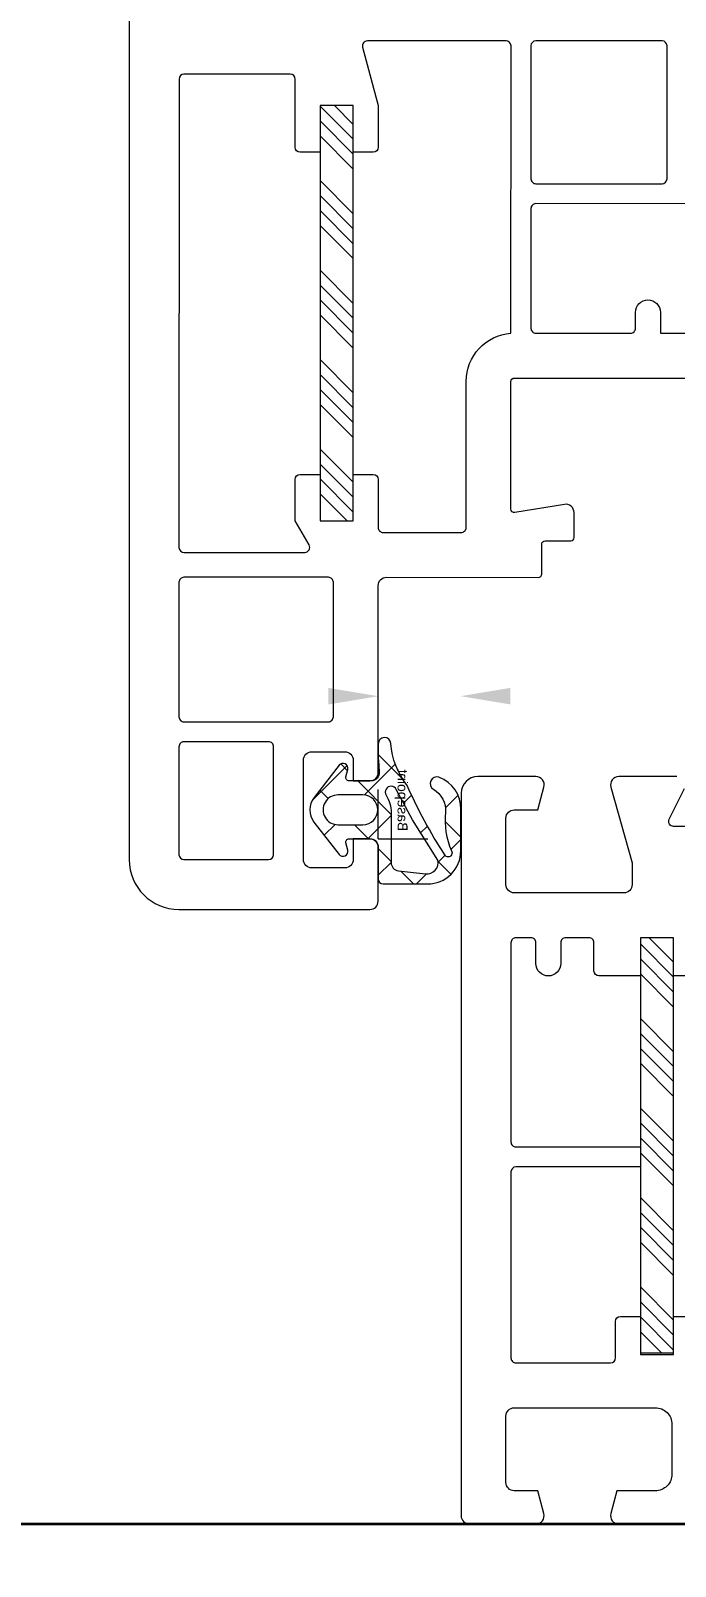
# Model space of a CAD drawing. Header units: millimetres. Extents: x 2258 to 5600, y 711 to 2563.
# Drawn here: x 4837.573 to 4839.073, y 2143.153 to 2146.725 of the extents above; entities that cross this region are included whole.
import ezdxf

# ---------------------------------------------------------------- set-up
doc = ezdxf.new("R2010")
doc.units = ezdxf.units.MM
doc.layers.add('FP_A_DOOR_WIN', color=140, linetype='Continuous', lineweight=18)
doc.layers.add('PQI-A-WIN', color=140, linetype='Continuous', lineweight=13)
doc.styles.get("Standard").update_dxf_attribs({"font": 'arial.ttf'})
doc.dimstyles.new('SCHUECO', dxfattribs={"dimtxt": 4, "dimasz": 3, "dimexe": 0.18, "dimexo": 0.0625, "dimgap": 2, "dimtad": 0, "dimdec": 0, "dimzin": 0, "dimdsep": 46, "dimtxsty": 'Standard', "dimcen": 0.09, "dimadec": 0, "dimazin": 0, "dimtfac": 1, "dimtdec": 0, "dimtofl": 0, "dimtmove": 0, "dimatfit": 3, "dimfxl": 1, "dimtolj": 1, "dimtzin": 0, "dimarcsym": 0})

# ---------------------------------------------------------------- blocks, each defined once
blk = doc.blocks.new('*X57')
at = {"color": 0}
for p, q in [((10.30352451880756, 69.92659028198557), (11.57693448095653, 71.20000024413456)), ((10.47496048095652, 69.20000024413457), (12.4749604809565, 71.20000024413456)), ((11.3729864809566, 69.20000024413457), (13.37298648095657, 71.20000024413456)), ((12.27101448095655, 69.20000024413457), (14.27101448095652, 71.20000024413456)), ((14.96508815359803, 69.20000024413456), (16.96508815359806, 71.20000024413459)), ((15.86311415359799, 69.20000024413456), (17.86311415359799, 71.20000024413456)), ((16.76114015359806, 69.20000024413456), (18.76114015359809, 71.20000024413459)), ((17.65916815359801, 69.20000024413456), (19.65916815359804, 71.20000024413459)), ((20.35324182623956, 69.20000024413457), (22.35324182623953, 71.20000024413456)), ((21.25126782623951, 69.20000024413457), (23.25126782623948, 71.20000024413456)), ((22.14929382623959, 69.20000024413457), (24.14929382623956, 71.20000024413456)), ((23.04732182623953, 69.20000024413457), (25.04732182623951, 71.20000024413456)), ((25.74139549888105, 69.20000024413456), (27.74139549888105, 71.20000024413459)), ((26.63942149888101, 69.20000024413456), (28.63942149888098, 71.20000024413456)), ((27.53744749888108, 69.20000024413456), (29.53744749888108, 71.20000024413459)), ((28.43547549888103, 69.20000024413456), (30.43547549888103, 71.20000024413459)), ((31.12954917152254, 69.20000024413457), (33.12954917152252, 71.20000024413456)), ((32.0275751715225, 69.20000024413457), (34.02757517152247, 71.20000024413456)), ((32.92560117152258, 69.20000024413457), (34.92560117152255, 71.20000024413456)), ((33.82362917152253, 69.20000024413457), (35.30352356513325, 70.67989463774529))]:
    blk.add_line(p, q, dxfattribs=at)
blk = doc.blocks.new('*X60')
at = {"color": 0}
for p, q in [((23.39988581483212, -13.12680322657752), (25.02614989936285, -11.50053914204682)), ((23.92417589936278, -13.50053914204682), (25.92417589936281, -11.50053914204682)), ((24.82220189936285, -13.50053914204682), (26.82220189936288, -11.50053914204682)), ((25.72022989936281, -13.50053914204682), (27.72022989936284, -11.50053914204682)), ((28.41430357200433, -13.50053914204685), (30.41430357200435, -11.50053914204682)), ((29.3123295720043, -13.50053914204685), (31.31232957200428, -11.50053914204685)), ((30.21035557200438, -13.50053914204685), (32.21035557200437, -11.50053914204682)), ((31.10838357200433, -13.50053914204685), (33.1083835720043, -11.50053914204685)), ((33.80245724464581, -13.50053914204682), (35.80245724464584, -11.50053914204682)), ((34.70048324464577, -13.50053914204682), (36.7004832446458, -11.50053914204682)), ((35.59850924464585, -13.50053914204682), (37.59850924464587, -11.50053914204682)), ((36.49653724464579, -13.50053914204682), (38.49653724464583, -11.50053914204682)), ((39.19061091728729, -13.50053914204682), (41.19061091728729, -11.50053914204679)), ((40.08863691728726, -13.50053914204682), (42.08863691728722, -11.50053914204682)), ((40.98666291728732, -13.50053914204682), (42.98666291728733, -11.50053914204679)), ((41.88469091728729, -13.50053914204682), (43.88469091728725, -11.50053914204682)), ((44.57876458992878, -13.50053914204682), (46.57876458992881, -11.50053914204682)), ((45.47679058992874, -13.50053914204682), (47.47679058992878, -11.50053914204682)), ((46.37481658992881, -13.50053914204682), (48.37481658992886, -11.50053914204682)), ((47.27284458992878, -13.50053914204682), (48.39987818543757, -12.37350554653801))]:
    blk.add_line(p, q, dxfattribs=at)
blk = doc.blocks.new('*D11')
at = {"transparency": 16777216}
for p, q in [((101.6754354539699, 53.10518413807917), (101.6754354539699, 56.10518413807917)), ((95.17517284629906, 50.10518413807917), (101.8554354539699, 50.10518413807917)), ((99.8524201691362, 45.1374787787651), (101.8554354539699, 45.1374787787651)), ((101.6754354539699, 42.1374787787651), (101.6754354539699, 39.1374787787651))]:
    blk.add_line(p, q, dxfattribs=at)
for p in [(95.11267284629906, 50.10518413807917), (101.6754354539699, 50.10518413807917), (99.7899201691362, 45.1374787787651)]:
    blk.add_point(p, dxfattribs=at)
for points in [[(101.1754354539699, 53.10518413807917), (102.1754354539699, 53.10518413807917), (101.6754354539699, 50.10518413807917)], [(101.1754354539699, 42.1374787787651), (102.1754354539699, 42.1374787787651), (101.6754354539699, 45.1374787787651)]]:
    blk.add_solid(points, dxfattribs=at)
at = {"transparency": 16777216, "insert": (101.6754354539699, 58.77185080474585), "char_height": 2, "attachment_point": 5, "rotation": 90}
blk.add_mtext('\\A1;5', dxfattribs=at)
blk = doc.blocks.new('BASEPOINT')
for p, q in [((0.0001424139276124947, -6.579969547004794e-08), (0.0001424139276124947, 2.998156919277449)), ((-7.890404418731123e-08, 0.0005381883725030789), (2.956911949821283, 0.0005381883725030789))]:
    blk.add_line(p, q)
blk.add_text('Basepoint', height=0.6).set_placement((0.4501424139276011, 1.169999934200292))
blk = doc.blocks.new('PRJ_INSERT_103_59361299855', base_point=(93.09175947517126, 45.13613779578571))
h = blk.add_hatch()
h.set_pattern_fill('NETZ', color=256, scale=2, angle=45, style=0)
h.set_pattern_definition([(135, (93.08175947517125, 43.61418591525233), (1.414213562373095, 1.414213562373095), []), (45.00000000000001, (93.08175947517125, 43.61418591525233), (1.414213562373095, -1.414213562373095), [])])
edge = h.paths.add_edge_path()
edge.add_arc((96.77175947517125, 43.38587658549508), 0.2000000000000028, 180.000000000002, 285.0000019295155)
edge.add_line((96.82352329069754, 43.19269142198048), (97.25386843934203, 43.30800207255939))
edge.add_arc((97.3315133211453, 43.01822739111446), 0.2999968227777602, -52.16785566725042, 104.9999981410138, ccw=False)
edge.add_line((97.51551644842996, 42.78128659085793), (95.57004920008067, 41.27047850614416))
edge.add_arc((94.8317734016949, 42.22115599779926), 1.203677219034148, 232.2325292912112, 307.83214861302235, ccw=False)
edge.add_line((94.09457123851244, 41.26964571502724), (92.14783110374047, 42.77792282673801))
edge.add_arc((92.33156664494926, 43.01507115096121), 0.2999967946248068, 75.00000260703348, 232.23252942474682, ccw=False)
edge.add_line((92.40921151568274, 43.30484580622618), (92.83999565964504, 43.18941752719068))
edge.add_arc((92.89175947517126, 43.38260269070529), 0.1999999999999995, 254.9999980705052, 360)
edge.add_line((93.09175947517126, 43.38260269070529), (93.09175947517126, 44.6374787787651))
edge.add_arc((92.59175947517126, 44.6374787787651), 0.5, 0, 90)
edge.add_line((92.59175947517126, 45.1374787787651), (90.67509230374839, 45.1374787787651))
edge.add_arc((90.67509230374839, 45.43747877876511), 0.3000000000000114, 180.0626935586477, 270, ccw=False)
edge.add_line((90.37509248334236, 45.43715051612516), (90.37216594885064, 48.11171568158161))
edge.add_arc((92.37232010137694, 48.11354436159928), 2.000154988479351, 90.0092238829954, 180.052383771404, ccw=False)
edge.add_line((92.371998102171, 50.11369932415977), (94.84659984777645, 50.11369932415976))
edge.add_arc((94.91607997703656, 48.12350345785251), 1.991408314391722, 19.766012035192716, 91.99945247194978, ccw=False)
edge.add_arc((96.412993297906, 48.66376018914963), 0.3999929910101586, -149.67688034763017, 19.45089272254171, ccw=False)
edge.add_arc((94.77315991892199, 47.70487118152124), 1.499617930004429, 30.31520107230063, 93.42947711197583)
edge.add_arc((94.16370361469352, 53.69197274753278), 4.52015027590489, 246.4823667588764, 276.6027570776597, ccw=False)
edge.add_arc((92.22934864755675, 49.3552233094328), 0.2322944478963791, 55.76875376987268, 243.1668750414375)
edge.add_arc((108.3973901569434, 74.12764261078864), 29.81262625583647, 236.9179750980363, 246.0519946565889)
edge.add_arc((99.17480532190129, 50.54491495581262), 4.659091605521037, 231.8412851438167, 265.7986037213013)
edge.add_arc((98.8055596810595, 45.51842312865142), 0.3809443498863254, -90, 85.7986037213019, ccw=False)
edge.add_line((98.8055596810595, 45.13747877876509), (98.03945080570902, 45.13747877876509))
edge.add_arc((98.96297117533568, 63.75907186026259), 18.64447957884561, 264.33071728625805, 267.16079599675686, ccw=False)
edge.add_arc((97.07175947517125, 44.70823417133148), 0.5000000000000088, 84.33071728625671, 179.9999999999992)
edge.add_line((96.57175947517125, 44.70823417133149), (96.57175947517125, 43.38587658549507))
edge = h.paths.add_edge_path(flags=16)
edge.add_arc((94.83175947517125, 44.21543459327921), 0.8999999999999773, 0, 180, ccw=False)
edge.add_line((95.73175947517123, 44.21543459327921), (95.73175947517123, 42.71689257772726))
edge.add_arc((94.83175947517125, 42.71689257772726), 0.8999999999999773, -180, 0, ccw=False)
edge.add_line((93.93175947517128, 42.71689257772726), (93.93175947517128, 44.21543459327921))
edge = h.paths.add_edge_path(flags=16)
edge.add_line((94.2201044864483, 47.19826353314413), (96.05439403722954, 46.22859800580039))
edge.add_arc((95.90162032305382, 45.91370628057193), 0.3499951519098565, -121.77616109016992, 64.11906923552851, ccw=False)
edge.add_arc((94.66328266683387, 43.91303443117008), 2.002911161762198, 58.24765455453224, 89.9760473404002)
edge.add_line((94.66411998937798, 45.91594541790977), (91.65344415577628, 45.91591661471215))
edge.add_arc((91.653439372266, 46.41591661468926), 0.4999999999999954, 186.2818715188933, 270.00054814990034, ccw=False)
edge.add_line((91.15644155935468, 46.36120670734741), (90.9764292545147, 47.99648130658164))
edge.add_arc((91.65849702869959, 48.06605929631473), 0.6856074279329417, 78.55761637273463, 185.8246158643593, ccw=False)
edge.add_line((91.79450949353532, 48.73804006586558), (94.2201044864483, 47.19826353314413))
for points in [[(96.57175947517125, 43.38587658549507, 0.4931454364978535), (96.82352329069754, 43.19269142198048), (97.25386843934203, 43.30800207255939, -0.8182563119999993), (97.51551644842996, 42.78128659085793), (95.57004920008067, 41.27047850614416, -0.3423746699999996), (94.09457123851244, 41.26964571502724), (92.14783110374047, 42.77792282673801, -0.8187275480000128), (92.40921151568274, 43.30484580622618), (92.83999565964504, 43.18941752719068, 0.4931454364977577), (93.09175947517126, 43.38260269070529), (93.09175947517126, 44.6374787787651, 0.4142135623730951), (92.59175947517126, 45.1374787787651), (90.67509230374839, 45.1374787787651, -0.4138931122736059), (90.37509248334236, 45.43715051612516), (90.37216594885064, 48.11171568158161, -0.4144342108231597), (92.371998102171, 50.11369932415977), (94.84659984777645, 50.11369932415976, -0.326046179430916), (96.79015758703423, 48.79695738080039, -0.9093540687874182), (96.06772258947562, 48.46181333783163, 0.282567528062956), (94.68345287512017, 49.20180357220664, -0.1321869411913661), (92.36002225202456, 49.54727830056522, 1.066738308784841), (92.12449244264275, 49.14794116641387, 0.03987579388845044), (96.29622295568663, 46.88146055462859, 0.1492606141853157), (98.83346861699634, 45.89834376379143, -0.9639919681438134), (98.8055596810595, 45.13747877876509), (98.03945080570902, 45.13747877876509, -0.01234917559832588), (97.12115260942637, 45.20578850835254, 0.4435007188284667), (96.57175947517125, 44.70823417133149)], [(94.2201044864483, 47.19826353314413), (96.05439403722954, 46.22859800580039, -1.052815809151286), (95.71731212804985, 45.61617124798789, 0.1393325173808946), (94.66411998937798, 45.91594541790977), (91.65344415577628, 45.91591661471215, -0.3824563180869147), (91.15644155935468, 46.36120670734741), (90.9764292545147, 47.99648130658164, -0.5055033371080669), (91.79450949353532, 48.73804006586558)], [(93.93175947517128, 44.21543459327921, -0.9999999999999999), (95.73175947517123, 44.21543459327921), (95.73175947517123, 42.71689257772726, -0.9999999999999999), (93.93175947517128, 42.71689257772726)]]:
    blk.add_lwpolyline(points, format="xyb", close=True)
blk.add_blockref('BASEPOINT', (93.09175947517126, 45.13613779578571))
dim = blk.add_linear_dim(base=(101.6754354539699, 50.10518413807917), p1=(99.7899201691362, 45.1374787787651), p2=(95.11267284629906, 50.10518413807917), angle=90, dimstyle='SCHUECO')
dim.commit()
dim.dimension.update_dxf_attribs({"geometry": '*D11', "text_midpoint": (101.6754354539699, 58.77185080474585)})
blk = doc.blocks.new('W6')
at = {"layer": 'FP_A_DOOR_WIN', "ltscale": 1000}
for points in [[(-44.99999911498162, 81.99999670409306), (-44.9999991149889, 78.49999670410762, 0.4967238353697922), (-44.36474520874617, 78.01859716796025), (-39.7999335022032, 79.29999975585088), (-38.5000067443907, 79.29999975585088, -0.4144311064166663), (-38.00000674439798, 78.79999975585088), (-38.0000067443907, 72.19997839354619, -0.4144356774355191), (-38.50000674438343, 71.69997839354619), (-42.49973711150233, 71.69997839354619, -0.4143670086506019), (-42.99999911499617, 72.20024039705459), (-42.99999911499617, 73.61570410156855), (-44.37048251343367, 73.98295263671025, 0.492997614384345), (-44.99999911499617, 73.49999670409306), (-44.99999911499617, 69.99999670409306, 0.4141126337407329), (-43.99999911499617, 68.99999999998545), (-0.4994781577624963, 68.99999999998545, 0.4139096780676014), (-7.275957614183426e-12, 69.49948145913368), (-1.455191522836685e-11, 73.50031000404852, 0.4929517129257544), (-0.6290979359982884, 73.9830321107147), (-2.000000068670488, 73.615704101554), (-2.000000068670488, 72.19997839356074, -0.4144356774355186), (-2.500000068670488, 71.69997839356074), (-6.499745694629382, 71.69997839354619, -0.414367008579155), (-7.000007698057743, 72.20024039698183), (-7.000007698072295, 80.69957225614053, -0.4143369659042498), (-5.999586301870295, 81.69999365233525), (-3.000000068663212, 81.69999365233525, -0.4143049578969909), (-2.000000068670488, 80.69999365233525), (-2.000000068670488, 78.38427404784306), (-0.6291110894526355, 78.01694956309802, 0.4929506967190845), (-1.455191522836685e-11, 78.49966651081922), (-2.182787284255028e-11, 87.46411184692988)], [(-42.0000067443907, 111.600006622306), (-42.0000067443907, 81.79999975585088, -0.5569246676198715), (-42.4334707946764, 81.53133825682744), (-44.27734286499617, 82.44775061034306, 0.5565333513158325)], [(-95.99999282322096, 48.99999999998545), (-39.99999854525231, 48.99999999998545, 0.4141800440952208), (-36.99999854525959, 52.00000095365976), (-36.99999854526686, 63.50000095365976, 0.4141000780213171), (-37.49999854525231, 63.99999999998545), (-40.74999854524503, 63.99999999998545, 0.4142262546462484), (-41.24999854525959, 63.50000095365976), (-41.24999854525231, 62.50000095367432), (-39.99999854525959, 62.50000095365976, -0.4140987294296731), (-39.49999854526686, 62.00000095365976), (-39.49999854525959, 60.00023971396149, -0.4143533987650225), (-40.0002373060488, 59.50000095365976), (-45.99999854524503, 59.50000095365976, -0.4142005543965916), (-46.49999854525959, 60.00000095367432), (-46.49999854526686, 62.00000095365976, -0.4142249059344036), (-45.99999854525959, 62.50000095365976), (-44.74999854525231, 62.50000095365976), (-44.74999854524503, 63.50000095365976, 0.4140987294296983), (-45.24999854525959, 64.00000095367432), (-56.50000235995685, 64.00000095365976, -0.4141852284235096), (-57.00000235996413, 64.50000095365976), (-57.00000235995685, 73.65001010894775, 0.4141729218234941), (-57.20007560215163, 73.85000705718994), (-58.99965357566543, 73.85000705717539, -0.4148355601868188), (-59.20007560215163, 74.05050553967885), (-59.20007560214435, 75.60000705717539, 0.4143271868600361), (-59.40002677401208, 75.80000400541758), (-60.90002677401935, 75.80000400543213, 0.4626872156724183), (-61.39343497715163, 75.21893405912851), (-60.90271232090163, 72.23243808744883, -0.4629961320455693), (-61.0999779458798, 72.00000095365976), (-68.80005118808913, 72.00000095365976, -0.4143678003774176), (-68.99999473055504, 72.20001316069101), (-68.99999473057687, 91.80000400541758, -0.4144526472424772)], [(-33.00293643188343, 82.99999670409306), (-33.00293643188343, 81.79999975585088), (-35.30298526000843, 81.79999975585088), (-35.30298526002298, 79.79999975586543), (-33.0029364318907, 79.79999975585088), (-33.00293643189798, 77.29999975585088, -0.4141263061559287), (-33.30298526000843, 76.99999670409306), (-35.0000067443907, 76.99999670409306, 0.4143884253417801), (-35.2999335022032, 76.69999365233525), (-35.2999335022032, 75.29999975585088, 0.414401511658084), (-35.00000674439798, 74.99999670409306), (-33.75000674439798, 74.99999670409306, -0.9999999999999998), (-33.7500067443907, 73.49999670410762), (-35.0000067443907, 73.49999670409306, 0.4143884253418081), (-35.2999335022032, 73.19999365233525), (-35.2999335022032, 72.29998449706181, 0.4144468047251854), (-35.0000067443907, 71.99999670409306), (-23.0000067443907, 71.99999670410762, 0.4142590713235129), (-22.6999579162657, 72.29998449706181), (-22.6999579162657, 79.79999975586543), (-21.50000674437615, 79.79999975585088), (-21.50000674438343, 72.29998449707637, 0.4140296505507563), (-21.19995791625843, 71.99999670410762), (-10.00000769806502, 71.99999670409306, 0.4142590713234921), (-9.69995886994002, 72.29998449706181), (-9.69995886994002, 77.99999670409306, 0.4141963976965218), (-10.00000769805047, 78.29999975585088), (-12.19995886994002, 78.29999975585088, -0.4140292785832397), (-12.50000769806502, 78.59998754881963), (-12.50000769806502, 79.79999975585088), (-10.19995886992547, 79.79999975585088), (-10.1999588699473, 81.79999975585088), (-12.5000076980723, 81.79999975585088), (-12.50000769805774, 82.99999670409306, -0.4139662165893462)]]:
    blk.add_lwpolyline(points, format="xyb", dxfattribs=at)
for points in [[(-72.95006797274982, 83.00003147125244, -0.9999999999999998), (-72.95006797274982, 84.50003147123789), (-71.99999473055504, 84.50003147123789, 0.4144865871292058), (-71.70006797274982, 84.80001926420664), (-71.70006797274982, 93.20001316069101, 0.4144865871291639), (-71.99999473056232, 93.50000095367432), (-79.19999473058124, 93.50000095365976, 0.4142135623730951), (-79.49999473055504, 93.20000095365685), (-79.49999473056232, 73.50001316069392, 0.4142135623730951), (-79.19999473057396, 73.20001316070557), (-71.99999473055504, 73.20001316069101, 0.4144865871291501), (-71.70006797274982, 73.50000095365976), (-71.70006797274982, 79.20001316070557, 0.414486587129178), (-71.99999473056232, 79.50000095367432), (-72.95006797274254, 79.50000095365976, -0.9999999999999998), (-72.95006797276437, 81.00000095365976), (-71.70006797274982, 81.00000095365976), (-71.70006797274982, 83.00003147125244)], [(-81.00000693758193, 73.20001316069101, 0.4142135623730951), (-80.70000693759357, 73.50001316070848), (-80.70000693759357, 81.09999485014123, 0.4142135623730951), (-81.00000693758193, 81.39999485014414), (-88.99999282321369, 81.39999485014414, 0.4141231876778217), (-89.30004165133869, 81.10000705717539), (-89.30004165133141, 73.50000095365976, 0.4141231876778046), (-88.99999282321369, 73.20001316067646)], [(-60.00000235994958, 69.30000400541758), (-68.80005118808185, 69.30000400541758, -0.3941356490620793), (-71.69310996493732, 72.00000095365976), (-88.99999282320641, 72.00000095365976, 0.4141231876778427), (-89.30004165135324, 71.70001316069101), (-89.30004165133869, 63.34597873686289, 0.4930803031908427), (-88.92235610447096, 63.05619907377695), (-85.40001914461754, 64.00000095365976), (-82.90001914462482, 64.00000095365976, -0.414012966687119), (-82.59997031651437, 63.70001316069101), (-82.59997031649982, 62.50000095364521), (-85.40001914462482, 62.50000095365976), (-85.40001914461027, 60.50000095365976), (-82.59997031649254, 60.50000095365976), (-82.59997031649982, 59.29998874661396, -0.4140478028440861), (-82.9000191446321, 59.00000095365976), (-86.99999473055504, 59.00000095365976, 0.4140512861497621), (-87.30004355868732, 58.70001316069101), (-87.30004355868732, 52.29998874662851, 0.4141603203474333), (-86.99999473057687, 52.00000095365976), (-58.80005118807458, 52.00000095365976, 0.4140932892759649), (-58.5000023599714, 52.29998874662851), (-58.50000235995685, 59.57736301422119, 0.57715958826064), (-58.95007560214435, 59.83715915679932), (-60.40002677401935, 59.00000095365976), (-62.90002677402663, 59.00000095365976, -0.4140478028440377), (-63.20007560214435, 59.29998874662851), (-63.20007560214435, 60.50000095365976), (-60.4000267740048, 60.50000095365976), (-60.40002677401935, 62.50000095365976), (-63.20007560214435, 62.50000095365976), (-63.20007560213708, 63.70001316069101, -0.4140129666870911), (-62.9000267740339, 64.00000095367432), (-60.00000235995685, 64.00000095365976, 0.4144778819059014), (-59.70007560214435, 64.30000400541758), (-59.70007560215163, 69.00000095365976, 0.4144907307888895)], [(-48.59997413119709, 61.29998874662851), (-56.70007560214435, 61.29998874662851, 0.4144468047252203), (-57.00000235996413, 61.00000095365976), (-57.00000235995685, 52.29998874664307, 0.4144360440178681), (-56.70007560215163, 52.00000095364521), (-48.59997413119709, 52.00000095365976, 0.4144360440178403), (-48.30004737339186, 52.29998874662851), (-48.30004737339914, 61.00000095364521, 0.4144468047252412)], [(-40.30004737339186, 57.70001316069101), (-46.80004737337731, 57.70001316069101, 0.4144299052148737), (-47.09997413118981, 57.39999485014414), (-47.09997413121164, 52.29998874662851, 0.4145251995864781), (-46.80004737337003, 52.00000095365976), (-40.30004737338459, 52.00000095365976, 0.4140932892758748), (-39.99999854526686, 52.29998874664307), (-39.99999854526686, 57.39999485014414, 0.4139957478629908)]]:
    blk.add_lwpolyline(points, format="xyb", close=True, dxfattribs=at)
for points in [[(-35.30298526000843, 81.79999975585088), (-35.30298526002298, 79.79999975586543), (-10.30298621368274, 79.79999975585088), (-10.30298621369002, 81.79999975585088)], [(-60.40002677401935, 62.50000095365976), (-85.40002677401208, 62.50000095367432), (-85.40002677401935, 60.50000095367432), (-60.4000267740048, 60.50000095365976)]]:
    blk.add_lwpolyline(points, close=True, dxfattribs=at)
at = {"layer": 'FP_A_DOOR_WIN', "ltscale": 1000, "rotation": 179.9999999999999}
for name, p in [('*X57', (0.0005383051175158471, 150.9999999999854)), ('*X60', (-37.00014095917868, 48.99946181161795))]:
    blk.add_blockref(name, p, dxfattribs=at)
at = {"layer": 'FP_A_DOOR_WIN', "ltscale": 1000, "yscale": -1, "rotation": 179.9999999999999}
blk.add_blockref('PRJ_INSERT_103_59361299855', (-41.25993751010537, 63.99999934279185), dxfattribs=at)

msp = doc.modelspace()

# ---------------------------------------------------------------- hatches: boundary and pattern name
at = {"lineweight": 35, "true_color": 0x000000}
h = msp.add_hatch(dxfattribs=at)
h.set_pattern_fill('ANSI32', color=18)
h.set_pattern_definition([(45, (1383.674813116682, 2337.527981238376), (-6.735192090801866, 6.735192090801866), []), (45, (1388.164943116682, 2337.527981238376), (-6.735192090801866, 6.735192090801866), [])])
h.paths.add_polyline_path([(4843.909707161525, 2138.251674051679), (4843.909707161525, 2143.251674051679), (4835.909472346775, 2143.251674051679), (4835.909472346775, 2102.791674051679), (4843.909707161525, 2102.791674051679)])

# ---------------------------------------------------------------- linework, layer by layer
at = {"lineweight": 35}
msp.add_line((4835.909472346775, 2143.251674051679), (4843.909707161525, 2143.251674051679), dxfattribs=at)

# ---------------------------------------------------------------- block references
at = {"layer": 'PQI-A-WIN', "lineweight": 35, "xscale": 0.03863196438221001, "yscale": 0.03863196438221001, "zscale": 0.03863196438221001, "rotation": 269.997245771198}
msp.add_blockref('W6', (4835.909472346775, 2143.251674051679), dxfattribs=at)

doc.saveas('drawing.dxf')
